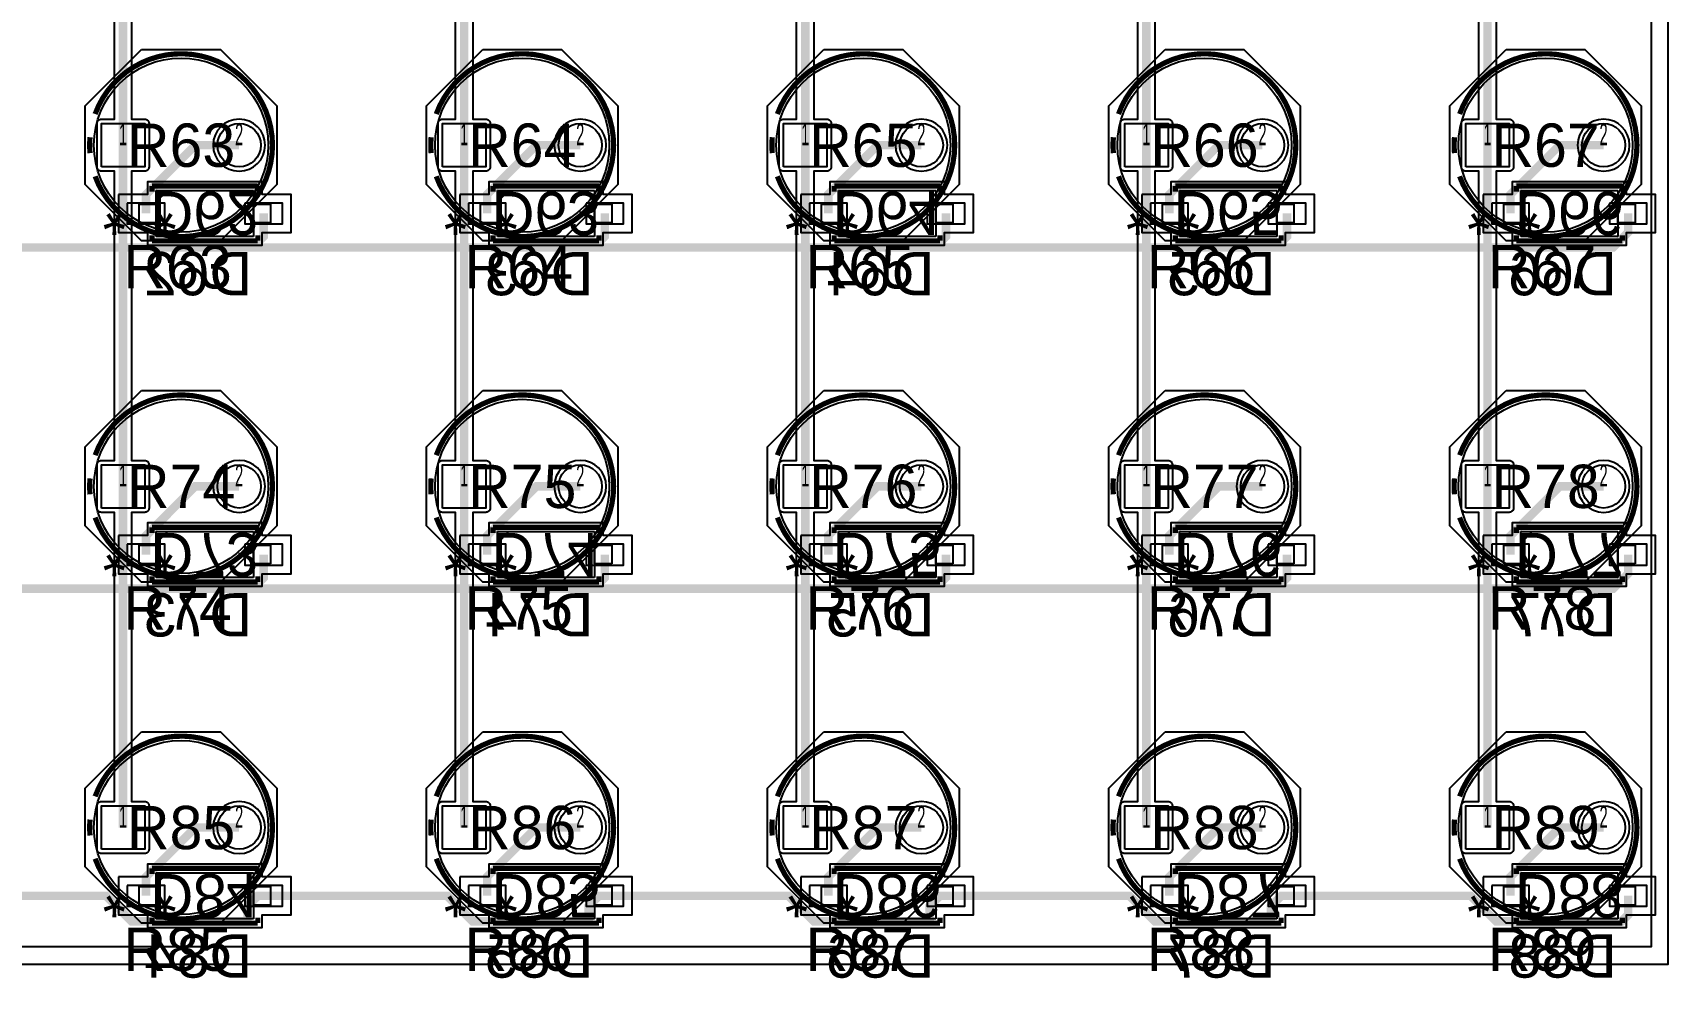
# Model space of a CAD drawing. Extents: x -64 to 44, y -64 to 41.
# Drawn here: x -4.45 to 43.5, y -64.42 to -36.7 of the extents above; entities that cross this region are included whole.
import ezdxf
from ezdxf.enums import TextEntityAlignment as Align

# ---------------------------------------------------------------- set-up
doc = ezdxf.new("R2010")
doc.units = 0
for name, color, linetype in [('ASSEMBLY', 12, 'CONTINUOUS'), ('BOUND', 85, 'CONTINUOUS'), ('COND', 80, 'CONTINUOUS'), ('COND2', 2, 'CONTINUOUS'), ('PACKAGES', 202, 'CONTINUOUS'), ('SILK_SCREEN', 85, 'CONTINUOUS'), ('SOLDER_MASK', 85, 'CONTINUOUS'), ('TEXT', 142, 'CONTINUOUS')]:
    doc.layers.add(name, color=color, linetype=linetype)

msp = doc.modelspace()

# ---------------------------------------------------------------- linework, layer by layer
at = {"layer": 'ASSEMBLY'}
for points in [[(2.4545, -40, -1), (-2.6509, -40, -1), (2.4545, -40)], [(12.4545, -40, -1), (7.3491, -40, -1), (12.4545, -40)], [(22.4545, -40, -1), (17.3491, -40, -1), (22.4545, -40)], [(32.4545, -40, -1), (27.3491, -40, -1), (32.4545, -40)], [(42.4545, -40, -1), (37.3491, -40, -1), (42.4545, -40)], [(2.4545, -50, -1), (-2.6509, -50, -1), (2.4545, -50)], [(12.4545, -50, -1), (7.3491, -50, -1), (12.4545, -50)], [(22.4545, -50, -1), (17.3491, -50, -1), (22.4545, -50)], [(32.4545, -50, -1), (27.3491, -50, -1), (32.4545, -50)], [(42.4545, -50, -1), (37.3491, -50, -1), (42.4545, -50)], [(2.4545, -60, -1), (-2.6509, -60, -1), (2.4545, -60)], [(12.4545, -60, -1), (7.3491, -60, -1), (12.4545, -60)], [(22.4545, -60, -1), (17.3491, -60, -1), (22.4545, -60)], [(32.4545, -60, -1), (27.3491, -60, -1), (32.4545, -60)], [(42.4545, -60, -1), (37.3491, -60, -1), (42.4545, -60)]]:
    msp.add_lwpolyline(points, format="xyb", dxfattribs=at)
for points in [[(-0.825, -41.6625), (-0.4875, -41.325)], [(-0.825, -41.325), (2.025, -41.325)], [(-0.825, -42.675), (-0.825, -41.325)], [(2.025, -41.325), (2.025, -42.675)], [(9.175, -41.6625), (9.5125, -41.325)], [(9.175, -41.325), (12.025, -41.325)], [(9.175, -42.675), (9.175, -41.325)], [(12.025, -41.325), (12.025, -42.675)], [(19.175, -41.6625), (19.5125, -41.325)], [(19.175, -41.325), (22.025, -41.325)], [(19.175, -42.675), (19.175, -41.325)], [(22.025, -41.325), (22.025, -42.675)], [(29.175, -41.6625), (29.5125, -41.325)], [(29.175, -41.325), (32.025, -41.325)], [(29.175, -42.675), (29.175, -41.325)], [(32.025, -41.325), (32.025, -42.675)], [(39.175, -41.6625), (39.5125, -41.325)], [(39.175, -41.325), (42.025, -41.325)], [(39.175, -42.675), (39.175, -41.325)], [(42.025, -41.325), (42.025, -42.675)], [(-1.325, -42.275), (-1.325, -41.725)], [(-1.325, -41.725), (-0.825, -41.725)], [(-0.825, -41.725), (-0.825, -42.275)], [(2.025, -42.275), (2.025, -41.725)], [(2.025, -41.725), (2.525, -41.725)], [(2.525, -41.725), (2.525, -42.275)], [(8.675, -42.275), (8.675, -41.725)], [(8.675, -41.725), (9.175, -41.725)], [(9.175, -41.725), (9.175, -42.275)], [(12.025, -42.275), (12.025, -41.725)], [(12.025, -41.725), (12.525, -41.725)], [(12.525, -41.725), (12.525, -42.275)], [(18.675, -42.275), (18.675, -41.725)], [(18.675, -41.725), (19.175, -41.725)], [(19.175, -41.725), (19.175, -42.275)], [(22.025, -42.275), (22.025, -41.725)], [(22.025, -41.725), (22.525, -41.725)], [(22.525, -41.725), (22.525, -42.275)], [(28.675, -42.275), (28.675, -41.725)], [(28.675, -41.725), (29.175, -41.725)], [(29.175, -41.725), (29.175, -42.275)], [(32.025, -42.275), (32.025, -41.725)], [(32.025, -41.725), (32.525, -41.725)], [(32.525, -41.725), (32.525, -42.275)], [(38.675, -42.275), (38.675, -41.725)], [(38.675, -41.725), (39.175, -41.725)], [(39.175, -41.725), (39.175, -42.275)], [(42.025, -42.275), (42.025, -41.725)], [(42.025, -41.725), (42.525, -41.725)], [(42.525, -41.725), (42.525, -42.275)], [(-0.825, -42.275), (-1.325, -42.275)], [(-0.825, -42.3375), (-0.4875, -42.675)], [(2.525, -42.275), (2.025, -42.275)], [(9.175, -42.275), (8.675, -42.275)], [(9.175, -42.3375), (9.5125, -42.675)], [(12.525, -42.275), (12.025, -42.275)], [(19.175, -42.275), (18.675, -42.275)], [(19.175, -42.3375), (19.5125, -42.675)], [(22.525, -42.275), (22.025, -42.275)], [(29.175, -42.275), (28.675, -42.275)], [(29.175, -42.3375), (29.5125, -42.675)], [(32.525, -42.275), (32.025, -42.275)], [(39.175, -42.275), (38.675, -42.275)], [(39.175, -42.3375), (39.5125, -42.675)], [(42.525, -42.275), (42.025, -42.275)], [(2.025, -42.675), (-0.825, -42.675)], [(12.025, -42.675), (9.175, -42.675)], [(22.025, -42.675), (19.175, -42.675)], [(32.025, -42.675), (29.175, -42.675)], [(42.025, -42.675), (39.175, -42.675)], [(-1.325, -52.275), (-1.325, -51.725)], [(-1.325, -51.725), (-0.825, -51.725)], [(-0.825, -51.6625), (-0.4875, -51.325)], [(-0.825, -51.325), (2.025, -51.325)], [(-0.825, -52.675), (-0.825, -51.325)], [(-0.825, -51.725), (-0.825, -52.275)], [(2.025, -51.325), (2.025, -52.675)], [(2.025, -52.275), (2.025, -51.725)], [(2.025, -51.725), (2.525, -51.725)], [(2.525, -51.725), (2.525, -52.275)], [(8.675, -52.275), (8.675, -51.725)], [(8.675, -51.725), (9.175, -51.725)], [(9.175, -51.6625), (9.5125, -51.325)], [(9.175, -51.325), (12.025, -51.325)], [(9.175, -52.675), (9.175, -51.325)], [(9.175, -51.725), (9.175, -52.275)], [(12.025, -51.325), (12.025, -52.675)], [(12.025, -52.275), (12.025, -51.725)], [(12.025, -51.725), (12.525, -51.725)], [(12.525, -51.725), (12.525, -52.275)], [(18.675, -52.275), (18.675, -51.725)], [(18.675, -51.725), (19.175, -51.725)], [(19.175, -51.6625), (19.5125, -51.325)], [(19.175, -51.325), (22.025, -51.325)], [(19.175, -52.675), (19.175, -51.325)], [(19.175, -51.725), (19.175, -52.275)], [(22.025, -51.325), (22.025, -52.675)], [(22.025, -52.275), (22.025, -51.725)], [(22.025, -51.725), (22.525, -51.725)], [(22.525, -51.725), (22.525, -52.275)], [(28.675, -52.275), (28.675, -51.725)], [(28.675, -51.725), (29.175, -51.725)], [(29.175, -51.6625), (29.5125, -51.325)], [(29.175, -51.325), (32.025, -51.325)], [(29.175, -52.675), (29.175, -51.325)], [(29.175, -51.725), (29.175, -52.275)], [(32.025, -51.325), (32.025, -52.675)], [(32.025, -52.275), (32.025, -51.725)], [(32.025, -51.725), (32.525, -51.725)], [(32.525, -51.725), (32.525, -52.275)], [(38.675, -52.275), (38.675, -51.725)], [(38.675, -51.725), (39.175, -51.725)], [(39.175, -51.6625), (39.5125, -51.325)], [(39.175, -51.325), (42.025, -51.325)], [(39.175, -52.675), (39.175, -51.325)], [(39.175, -51.725), (39.175, -52.275)], [(42.025, -51.325), (42.025, -52.675)], [(42.025, -52.275), (42.025, -51.725)], [(42.025, -51.725), (42.525, -51.725)], [(42.525, -51.725), (42.525, -52.275)], [(-0.825, -52.275), (-1.325, -52.275)], [(-0.825, -52.3375), (-0.4875, -52.675)], [(2.025, -52.675), (-0.825, -52.675)], [(2.525, -52.275), (2.025, -52.275)], [(9.175, -52.275), (8.675, -52.275)], [(9.175, -52.3375), (9.5125, -52.675)], [(12.025, -52.675), (9.175, -52.675)], [(12.525, -52.275), (12.025, -52.275)], [(19.175, -52.275), (18.675, -52.275)], [(19.175, -52.3375), (19.5125, -52.675)], [(22.025, -52.675), (19.175, -52.675)], [(22.525, -52.275), (22.025, -52.275)], [(29.175, -52.275), (28.675, -52.275)], [(29.175, -52.3375), (29.5125, -52.675)], [(32.025, -52.675), (29.175, -52.675)], [(32.525, -52.275), (32.025, -52.275)], [(39.175, -52.275), (38.675, -52.275)], [(39.175, -52.3375), (39.5125, -52.675)], [(42.025, -52.675), (39.175, -52.675)], [(42.525, -52.275), (42.025, -52.275)], [(-0.825, -61.6625), (-0.4875, -61.325)], [(-0.825, -61.325), (2.025, -61.325)], [(-0.825, -62.675), (-0.825, -61.325)], [(2.025, -61.325), (2.025, -62.675)], [(9.175, -61.6625), (9.5125, -61.325)], [(9.175, -61.325), (12.025, -61.325)], [(9.175, -62.675), (9.175, -61.325)], [(12.025, -61.325), (12.025, -62.675)], [(19.175, -61.6625), (19.5125, -61.325)], [(19.175, -61.325), (22.025, -61.325)], [(19.175, -62.675), (19.175, -61.325)], [(22.025, -61.325), (22.025, -62.675)], [(29.175, -61.6625), (29.5125, -61.325)], [(29.175, -61.325), (32.025, -61.325)], [(29.175, -62.675), (29.175, -61.325)], [(32.025, -61.325), (32.025, -62.675)], [(39.175, -61.6625), (39.5125, -61.325)], [(39.175, -61.325), (42.025, -61.325)], [(39.175, -62.675), (39.175, -61.325)], [(42.025, -61.325), (42.025, -62.675)], [(-1.325, -62.275), (-1.325, -61.725)], [(-1.325, -61.725), (-0.825, -61.725)], [(-0.825, -61.725), (-0.825, -62.275)], [(2.025, -62.275), (2.025, -61.725)], [(2.025, -61.725), (2.525, -61.725)], [(2.525, -61.725), (2.525, -62.275)], [(8.675, -62.275), (8.675, -61.725)], [(8.675, -61.725), (9.175, -61.725)], [(9.175, -61.725), (9.175, -62.275)], [(12.025, -62.275), (12.025, -61.725)], [(12.025, -61.725), (12.525, -61.725)], [(12.525, -61.725), (12.525, -62.275)], [(18.675, -62.275), (18.675, -61.725)], [(18.675, -61.725), (19.175, -61.725)], [(19.175, -61.725), (19.175, -62.275)], [(22.025, -62.275), (22.025, -61.725)], [(22.025, -61.725), (22.525, -61.725)], [(22.525, -61.725), (22.525, -62.275)], [(28.675, -62.275), (28.675, -61.725)], [(28.675, -61.725), (29.175, -61.725)], [(29.175, -61.725), (29.175, -62.275)], [(32.025, -62.275), (32.025, -61.725)], [(32.025, -61.725), (32.525, -61.725)], [(32.525, -61.725), (32.525, -62.275)], [(38.675, -62.275), (38.675, -61.725)], [(38.675, -61.725), (39.175, -61.725)], [(39.175, -61.725), (39.175, -62.275)], [(42.025, -62.275), (42.025, -61.725)], [(42.025, -61.725), (42.525, -61.725)], [(42.525, -61.725), (42.525, -62.275)], [(-0.825, -62.275), (-1.325, -62.275)], [(2.525, -62.275), (2.025, -62.275)], [(9.175, -62.275), (8.675, -62.275)], [(12.525, -62.275), (12.025, -62.275)], [(19.175, -62.275), (18.675, -62.275)], [(22.525, -62.275), (22.025, -62.275)], [(29.175, -62.275), (28.675, -62.275)], [(32.525, -62.275), (32.025, -62.275)], [(39.175, -62.275), (38.675, -62.275)], [(42.525, -62.275), (42.025, -62.275)], [(-0.825, -62.3375), (-0.4875, -62.675)], [(2.025, -62.675), (-0.825, -62.675)], [(9.175, -62.3375), (9.5125, -62.675)], [(12.025, -62.675), (9.175, -62.675)], [(19.175, -62.3375), (19.5125, -62.675)], [(22.025, -62.675), (19.175, -62.675)], [(29.175, -62.3375), (29.5125, -62.675)], [(32.025, -62.675), (29.175, -62.675)], [(39.175, -62.3375), (39.5125, -62.675)], [(42.025, -62.675), (39.175, -62.675)]]:
    msp.add_lwpolyline(points, dxfattribs=at)
at = {"layer": 'BOUND'}
for points in [[(-1.2539, -37.1933), (1.0575, -37.1933), (2.7085, -38.8443), (2.7085, -41.1557), (1.0575, -42.8067), (-1.2539, -42.8067), (-2.9049, -41.1557), (-2.9049, -38.8443)], [(8.7461, -37.1933), (11.0575, -37.1933), (12.7085, -38.8443), (12.7085, -41.1557), (11.0575, -42.8067), (8.7461, -42.8067), (7.0951, -41.1557), (7.0951, -38.8443)], [(18.7461, -37.1933), (21.0575, -37.1933), (22.7085, -38.8443), (22.7085, -41.1557), (21.0575, -42.8067), (18.7461, -42.8067), (17.0951, -41.1557), (17.0951, -38.8443)], [(28.7461, -37.1933), (31.0575, -37.1933), (32.7085, -38.8443), (32.7085, -41.1557), (31.0575, -42.8067), (28.7461, -42.8067), (27.0951, -41.1557), (27.0951, -38.8443)], [(38.7461, -37.1933), (41.0575, -37.1933), (42.7085, -38.8443), (42.7085, -41.1557), (41.0575, -42.8067), (38.7461, -42.8067), (37.0951, -41.1557), (37.0951, -38.8443)], [(-1.929, -41.441), (-1.929, -42.559), (-1.079, -42.559), (-1.079, -42.929), (2.279, -42.929), (2.279, -42.559), (3.129, -42.559), (3.129, -41.441), (2.279, -41.441), (2.279, -41.071), (-1.079, -41.071), (-1.079, -41.441)], [(8.071, -41.441), (8.071, -42.559), (8.921, -42.559), (8.921, -42.929), (12.279, -42.929), (12.279, -42.559), (13.129, -42.559), (13.129, -41.441), (12.279, -41.441), (12.279, -41.071), (8.921, -41.071), (8.921, -41.441)], [(18.071, -41.441), (18.071, -42.559), (18.921, -42.559), (18.921, -42.929), (22.279, -42.929), (22.279, -42.559), (23.129, -42.559), (23.129, -41.441), (22.279, -41.441), (22.279, -41.071), (18.921, -41.071), (18.921, -41.441)], [(28.071, -41.441), (28.071, -42.559), (28.921, -42.559), (28.921, -42.929), (32.279, -42.929), (32.279, -42.559), (33.129, -42.559), (33.129, -41.441), (32.279, -41.441), (32.279, -41.071), (28.921, -41.071), (28.921, -41.441)], [(38.071, -41.441), (38.071, -42.559), (38.921, -42.559), (38.921, -42.929), (42.279, -42.929), (42.279, -42.559), (43.129, -42.559), (43.129, -41.441), (42.279, -41.441), (42.279, -41.071), (38.921, -41.071), (38.921, -41.441)], [(-1.2539, -47.1933), (1.0575, -47.1933), (2.7085, -48.8443), (2.7085, -51.1557), (1.0575, -52.8067), (-1.2539, -52.8067), (-2.9049, -51.1557), (-2.9049, -48.8443)], [(8.7461, -47.1933), (11.0575, -47.1933), (12.7085, -48.8443), (12.7085, -51.1557), (11.0575, -52.8067), (8.7461, -52.8067), (7.0951, -51.1557), (7.0951, -48.8443)], [(18.7461, -47.1933), (21.0575, -47.1933), (22.7085, -48.8443), (22.7085, -51.1557), (21.0575, -52.8067), (18.7461, -52.8067), (17.0951, -51.1557), (17.0951, -48.8443)], [(28.7461, -47.1933), (31.0575, -47.1933), (32.7085, -48.8443), (32.7085, -51.1557), (31.0575, -52.8067), (28.7461, -52.8067), (27.0951, -51.1557), (27.0951, -48.8443)], [(38.7461, -47.1933), (41.0575, -47.1933), (42.7085, -48.8443), (42.7085, -51.1557), (41.0575, -52.8067), (38.7461, -52.8067), (37.0951, -51.1557), (37.0951, -48.8443)], [(-1.929, -51.441), (-1.929, -52.559), (-1.079, -52.559), (-1.079, -52.929), (2.279, -52.929), (2.279, -52.559), (3.129, -52.559), (3.129, -51.441), (2.279, -51.441), (2.279, -51.071), (-1.079, -51.071), (-1.079, -51.441)], [(8.071, -51.441), (8.071, -52.559), (8.921, -52.559), (8.921, -52.929), (12.279, -52.929), (12.279, -52.559), (13.129, -52.559), (13.129, -51.441), (12.279, -51.441), (12.279, -51.071), (8.921, -51.071), (8.921, -51.441)], [(18.071, -51.441), (18.071, -52.559), (18.921, -52.559), (18.921, -52.929), (22.279, -52.929), (22.279, -52.559), (23.129, -52.559), (23.129, -51.441), (22.279, -51.441), (22.279, -51.071), (18.921, -51.071), (18.921, -51.441)], [(28.071, -51.441), (28.071, -52.559), (28.921, -52.559), (28.921, -52.929), (32.279, -52.929), (32.279, -52.559), (33.129, -52.559), (33.129, -51.441), (32.279, -51.441), (32.279, -51.071), (28.921, -51.071), (28.921, -51.441)], [(38.071, -51.441), (38.071, -52.559), (38.921, -52.559), (38.921, -52.929), (42.279, -52.929), (42.279, -52.559), (43.129, -52.559), (43.129, -51.441), (42.279, -51.441), (42.279, -51.071), (38.921, -51.071), (38.921, -51.441)], [(-1.2539, -57.1933), (1.0575, -57.1933), (2.7085, -58.8443), (2.7085, -61.1557), (1.0575, -62.8067), (-1.2539, -62.8067), (-2.9049, -61.1557), (-2.9049, -58.8443)], [(8.7461, -57.1933), (11.0575, -57.1933), (12.7085, -58.8443), (12.7085, -61.1557), (11.0575, -62.8067), (8.7461, -62.8067), (7.0951, -61.1557), (7.0951, -58.8443)], [(18.7461, -57.1933), (21.0575, -57.1933), (22.7085, -58.8443), (22.7085, -61.1557), (21.0575, -62.8067), (18.7461, -62.8067), (17.0951, -61.1557), (17.0951, -58.8443)], [(28.7461, -57.1933), (31.0575, -57.1933), (32.7085, -58.8443), (32.7085, -61.1557), (31.0575, -62.8067), (28.7461, -62.8067), (27.0951, -61.1557), (27.0951, -58.8443)], [(38.7461, -57.1933), (41.0575, -57.1933), (42.7085, -58.8443), (42.7085, -61.1557), (41.0575, -62.8067), (38.7461, -62.8067), (37.0951, -61.1557), (37.0951, -58.8443)], [(-1.929, -61.441), (-1.929, -62.559), (-1.079, -62.559), (-1.079, -62.929), (2.279, -62.929), (2.279, -62.559), (3.129, -62.559), (3.129, -61.441), (2.279, -61.441), (2.279, -61.071), (-1.079, -61.071), (-1.079, -61.441)], [(8.071, -61.441), (8.071, -62.559), (8.921, -62.559), (8.921, -62.929), (12.279, -62.929), (12.279, -62.559), (13.129, -62.559), (13.129, -61.441), (12.279, -61.441), (12.279, -61.071), (8.921, -61.071), (8.921, -61.441)], [(18.071, -61.441), (18.071, -62.559), (18.921, -62.559), (18.921, -62.929), (22.279, -62.929), (22.279, -62.559), (23.129, -62.559), (23.129, -61.441), (22.279, -61.441), (22.279, -61.071), (18.921, -61.071), (18.921, -61.441)], [(28.071, -61.441), (28.071, -62.559), (28.921, -62.559), (28.921, -62.929), (32.279, -62.929), (32.279, -62.559), (33.129, -62.559), (33.129, -61.441), (32.279, -61.441), (32.279, -61.071), (28.921, -61.071), (28.921, -61.441)], [(38.071, -61.441), (38.071, -62.559), (38.921, -62.559), (38.921, -62.929), (42.279, -62.929), (42.279, -62.559), (43.129, -62.559), (43.129, -61.441), (42.279, -61.441), (42.279, -61.071), (38.921, -61.071), (38.921, -61.441)]]:
    msp.add_lwpolyline(points, close=True, dxfattribs=at)
at = {"layer": 'COND'}
msp.add_lwpolyline([(-62.9999, 39), (42.9999, 39), (42.9999, -63.4999), (-62.9999, -63.4999)], dxfattribs=at)
at = {"layer": 'COND', "const_width": 0.25}
for points in [[(-1.8, -40), (-1.8, -30)], [(8.2, -40), (8.2, -30)], [(18.2, -40), (18.2, -30)], [(28.2, -40), (28.2, -30)], [(38.2, -40), (38.2, -30)], [(-1.8, -50), (-1.8, -40)], [(8.2, -50), (8.2, -40)], [(18.2, -50), (18.2, -40)], [(28.2, -50), (28.2, -40)], [(38.2, -50), (38.2, -40)], [(-1.8, -60), (-1.8, -50)], [(8.2, -60), (8.2, -50)], [(18.2, -60), (18.2, -50)], [(28.2, -60), (28.2, -50)], [(38.2, -60), (38.2, -50)]]:
    msp.add_lwpolyline(points, dxfattribs=at)
at = {"layer": 'COND'}
for points in [[(-1.5478, -30.7622), (-1.5478, -39.2378), (-1.165, -39.2378, -0.414214), (-1.0378, -39.365), (-1.0378, -40.635, -0.414214), (-1.165, -40.7622), (-1.5478, -40.7622), (-1.5478, -49.2378), (-1.165, -49.2378, -0.414214), (-1.0378, -49.365), (-1.0378, -50.635, -0.414214), (-1.165, -50.7622), (-1.5478, -50.7622), (-1.5478, -59.2378), (-1.165, -59.2378, -0.414214), (-1.0378, -59.365), (-1.0378, -60.635, -0.414214), (-1.165, -60.7622), (-2.435, -60.7622, -0.414214), (-2.5622, -60.635), (-2.5622, -59.365, -0.414214), (-2.435, -59.2378), (-2.0522, -59.2378), (-2.0522, -50.7622), (-2.435, -50.7622, -0.414214), (-2.5622, -50.635), (-2.5622, -49.365, -0.414214), (-2.435, -49.2378), (-2.0522, -49.2378), (-2.0522, -40.7622), (-2.435, -40.7622, -0.414214), (-2.5622, -40.635), (-2.5622, -39.365, -0.414214), (-2.435, -39.2378), (-2.0522, -39.2378), (-2.0522, -30.7622)], [(8.4522, -30.7622), (8.4522, -39.2378), (8.835, -39.2378, -0.414214), (8.9622, -39.365), (8.9622, -40.635, -0.414214), (8.835, -40.7622), (8.4522, -40.7622), (8.4522, -49.2378), (8.835, -49.2378, -0.414214), (8.9622, -49.365), (8.9622, -50.635, -0.414214), (8.835, -50.7622), (8.4522, -50.7622), (8.4522, -59.2378), (8.835, -59.2378, -0.414214), (8.9622, -59.365), (8.9622, -60.635, -0.414214), (8.835, -60.7622), (7.565, -60.7622, -0.414214), (7.4378, -60.635), (7.4378, -59.365, -0.414214), (7.565, -59.2378), (7.9478, -59.2378), (7.9478, -50.7622), (7.565, -50.7622, -0.414214), (7.4378, -50.635), (7.4378, -49.365, -0.414214), (7.565, -49.2378), (7.9478, -49.2378), (7.9478, -40.7622), (7.565, -40.7622, -0.414214), (7.4378, -40.635), (7.4378, -39.365, -0.414214), (7.565, -39.2378), (7.9478, -39.2378), (7.9478, -30.7622)], [(18.4522, -30.7622), (18.4522, -39.2378), (18.835, -39.2378, -0.414214), (18.9622, -39.365), (18.9622, -40.635, -0.414214), (18.835, -40.7622), (18.4522, -40.7622), (18.4522, -49.2378), (18.835, -49.2378, -0.414214), (18.9622, -49.365), (18.9622, -50.635, -0.414214), (18.835, -50.7622), (18.4522, -50.7622), (18.4522, -59.2378), (18.835, -59.2378, -0.414214), (18.9622, -59.365), (18.9622, -60.635, -0.414214), (18.835, -60.7622), (17.565, -60.7622, -0.414214), (17.4378, -60.635), (17.4378, -59.365, -0.414214), (17.565, -59.2378), (17.9478, -59.2378), (17.9478, -50.7622), (17.565, -50.7622, -0.414214), (17.4378, -50.635), (17.4378, -49.365, -0.414214), (17.565, -49.2378), (17.9478, -49.2378), (17.9478, -40.7622), (17.565, -40.7622, -0.414214), (17.4378, -40.635), (17.4378, -39.365, -0.414214), (17.565, -39.2378), (17.9478, -39.2378), (17.9478, -30.7622)], [(28.4522, -30.7622), (28.4522, -39.2378), (28.835, -39.2378, -0.414214), (28.9622, -39.365), (28.9622, -40.635, -0.414214), (28.835, -40.7622), (28.4522, -40.7622), (28.4522, -49.2378), (28.835, -49.2378, -0.414214), (28.9622, -49.365), (28.9622, -50.635, -0.414214), (28.835, -50.7622), (28.4522, -50.7622), (28.4522, -59.2378), (28.835, -59.2378, -0.414214), (28.9622, -59.365), (28.9622, -60.635, -0.414214), (28.835, -60.7622), (27.565, -60.7622, -0.414214), (27.4378, -60.635), (27.4378, -59.365, -0.414214), (27.565, -59.2378), (27.9478, -59.2378), (27.9478, -50.7622), (27.565, -50.7622, -0.414214), (27.4378, -50.635), (27.4378, -49.365, -0.414214), (27.565, -49.2378), (27.9478, -49.2378), (27.9478, -40.7622), (27.565, -40.7622, -0.414214), (27.4378, -40.635), (27.4378, -39.365, -0.414214), (27.565, -39.2378), (27.9478, -39.2378), (27.9478, -30.7622)], [(38.4522, -30.7622), (38.4522, -39.2378), (38.835, -39.2378, -0.414214), (38.9622, -39.365), (38.9622, -40.635, -0.414214), (38.835, -40.7622), (38.4522, -40.7622), (38.4522, -49.2378), (38.835, -49.2378, -0.414214), (38.9622, -49.365), (38.9622, -50.635, -0.414214), (38.835, -50.7622), (38.4522, -50.7622), (38.4522, -59.2378), (38.835, -59.2378, -0.414214), (38.9622, -59.365), (38.9622, -60.635, -0.414214), (38.835, -60.7622), (37.565, -60.7622, -0.414214), (37.4378, -60.635), (37.4378, -59.365, -0.414214), (37.565, -59.2378), (37.9478, -59.2378), (37.9478, -50.7622), (37.565, -50.7622, -0.414214), (37.4378, -50.635), (37.4378, -49.365, -0.414214), (37.565, -49.2378), (37.9478, -49.2378), (37.9478, -40.7622), (37.565, -40.7622, -0.414214), (37.4378, -40.635), (37.4378, -39.365, -0.414214), (37.565, -39.2378), (37.9478, -39.2378), (37.9478, -30.7622)]]:
    msp.add_lwpolyline(points, format="xyb", dxfattribs=at)
for points in [[(2.3658, -40, 1), (0.8414, -40, 1)], [(12.3658, -40, 1), (10.8414, -40, 1)], [(22.3658, -40, 1), (20.8414, -40, 1)], [(32.3658, -40, 1), (30.8414, -40, 1)], [(42.3658, -40, 1), (40.8414, -40, 1)], [(2.3658, -50, 1), (0.8414, -50, 1)], [(12.3658, -50, 1), (10.8414, -50, 1)], [(22.3658, -50, 1), (20.8414, -50, 1)], [(32.3658, -50, 1), (30.8414, -50, 1)], [(42.3658, -50, 1), (40.8414, -50, 1)], [(2.3658, -60, 1), (0.8414, -60, 1)], [(12.3658, -60, 1), (10.8414, -60, 1)], [(22.3658, -60, 1), (20.8414, -60, 1)], [(32.3658, -60, 1), (30.8414, -60, 1)], [(42.3658, -60, 1), (40.8414, -60, 1)]]:
    msp.add_lwpolyline(points, format="xyb", close=True, dxfattribs=at)
for points in [[(-2.435, -40.635), (-2.435, -39.365), (-1.165, -39.365), (-1.165, -40.635)], [(7.565, -40.635), (7.565, -39.365), (8.835, -39.365), (8.835, -40.635)], [(17.565, -40.635), (17.565, -39.365), (18.835, -39.365), (18.835, -40.635)], [(27.565, -40.635), (27.565, -39.365), (28.835, -39.365), (28.835, -40.635)], [(37.565, -40.635), (37.565, -39.365), (38.835, -39.365), (38.835, -40.635)], [(-2.435, -50.635), (-2.435, -49.365), (-1.165, -49.365), (-1.165, -50.635)], [(7.565, -50.635), (7.565, -49.365), (8.835, -49.365), (8.835, -50.635)], [(17.565, -50.635), (17.565, -49.365), (18.835, -49.365), (18.835, -50.635)], [(27.565, -50.635), (27.565, -49.365), (28.835, -49.365), (28.835, -50.635)], [(37.565, -50.635), (37.565, -49.365), (38.835, -49.365), (38.835, -50.635)], [(-2.435, -60.635), (-2.435, -59.365), (-1.165, -59.365), (-1.165, -60.635)], [(7.565, -60.635), (7.565, -59.365), (8.835, -59.365), (8.835, -60.635)], [(17.565, -60.635), (17.565, -59.365), (18.835, -59.365), (18.835, -60.635)], [(27.565, -60.635), (27.565, -59.365), (28.835, -59.365), (28.835, -60.635)], [(37.565, -60.635), (37.565, -59.365), (38.835, -59.365), (38.835, -60.635)]]:
    msp.add_lwpolyline(points, close=True, dxfattribs=at)
for centre in [(1.6036, -40), (11.6036, -40), (21.6036, -40), (31.6036, -40), (41.6036, -40), (1.6036, -50), (11.6036, -50), (21.6036, -50), (31.6036, -50), (41.6036, -50), (1.6036, -60), (11.6036, -60), (21.6036, -60), (31.6036, -60), (41.6036, -60)]:
    msp.add_circle(centre, 0.635, dxfattribs=at)
at = {"layer": 'COND2'}
for points in [[(-2.435, -40.635), (-2.435, -39.365), (-1.165, -39.365), (-1.165, -40.635)], [(7.565, -40.635), (7.565, -39.365), (8.835, -39.365), (8.835, -40.635)], [(17.565, -40.635), (17.565, -39.365), (18.835, -39.365), (18.835, -40.635)], [(27.565, -40.635), (27.565, -39.365), (28.835, -39.365), (28.835, -40.635)], [(37.565, -40.635), (37.565, -39.365), (38.835, -39.365), (38.835, -40.635)], [(-1.675, -41.695), (-1.675, -42.305), (-0.575, -42.305), (-0.575, -41.695)], [(1.775, -41.695), (1.775, -42.305), (2.875, -42.305), (2.875, -41.695)], [(8.325, -41.695), (8.325, -42.305), (9.425, -42.305), (9.425, -41.695)], [(11.775, -41.695), (11.775, -42.305), (12.875, -42.305), (12.875, -41.695)], [(18.325, -41.695), (18.325, -42.305), (19.425, -42.305), (19.425, -41.695)], [(21.775, -41.695), (21.775, -42.305), (22.875, -42.305), (22.875, -41.695)], [(28.325, -41.695), (28.325, -42.305), (29.425, -42.305), (29.425, -41.695)], [(31.775, -41.695), (31.775, -42.305), (32.875, -42.305), (32.875, -41.695)], [(38.325, -41.695), (38.325, -42.305), (39.425, -42.305), (39.425, -41.695)], [(41.775, -41.695), (41.775, -42.305), (42.875, -42.305), (42.875, -41.695)], [(-2.435, -50.635), (-2.435, -49.365), (-1.165, -49.365), (-1.165, -50.635)], [(7.565, -50.635), (7.565, -49.365), (8.835, -49.365), (8.835, -50.635)], [(17.565, -50.635), (17.565, -49.365), (18.835, -49.365), (18.835, -50.635)], [(27.565, -50.635), (27.565, -49.365), (28.835, -49.365), (28.835, -50.635)], [(37.565, -50.635), (37.565, -49.365), (38.835, -49.365), (38.835, -50.635)], [(-1.675, -51.695), (-1.675, -52.305), (-0.575, -52.305), (-0.575, -51.695)], [(1.775, -51.695), (1.775, -52.305), (2.875, -52.305), (2.875, -51.695)], [(8.325, -51.695), (8.325, -52.305), (9.425, -52.305), (9.425, -51.695)], [(11.775, -51.695), (11.775, -52.305), (12.875, -52.305), (12.875, -51.695)], [(18.325, -51.695), (18.325, -52.305), (19.425, -52.305), (19.425, -51.695)], [(21.775, -51.695), (21.775, -52.305), (22.875, -52.305), (22.875, -51.695)], [(28.325, -51.695), (28.325, -52.305), (29.425, -52.305), (29.425, -51.695)], [(31.775, -51.695), (31.775, -52.305), (32.875, -52.305), (32.875, -51.695)], [(38.325, -51.695), (38.325, -52.305), (39.425, -52.305), (39.425, -51.695)], [(41.775, -51.695), (41.775, -52.305), (42.875, -52.305), (42.875, -51.695)], [(-2.435, -60.635), (-2.435, -59.365), (-1.165, -59.365), (-1.165, -60.635)], [(7.565, -60.635), (7.565, -59.365), (8.835, -59.365), (8.835, -60.635)], [(17.565, -60.635), (17.565, -59.365), (18.835, -59.365), (18.835, -60.635)], [(27.565, -60.635), (27.565, -59.365), (28.835, -59.365), (28.835, -60.635)], [(37.565, -60.635), (37.565, -59.365), (38.835, -59.365), (38.835, -60.635)], [(-1.675, -61.695), (-1.675, -62.305), (-0.575, -62.305), (-0.575, -61.695)], [(1.775, -61.695), (1.775, -62.305), (2.875, -62.305), (2.875, -61.695)], [(8.325, -61.695), (8.325, -62.305), (9.425, -62.305), (9.425, -61.695)], [(11.775, -61.695), (11.775, -62.305), (12.875, -62.305), (12.875, -61.695)], [(18.325, -61.695), (18.325, -62.305), (19.425, -62.305), (19.425, -61.695)], [(21.775, -61.695), (21.775, -62.305), (22.875, -62.305), (22.875, -61.695)], [(28.325, -61.695), (28.325, -62.305), (29.425, -62.305), (29.425, -61.695)], [(31.775, -61.695), (31.775, -62.305), (32.875, -62.305), (32.875, -61.695)], [(38.325, -61.695), (38.325, -62.305), (39.425, -62.305), (39.425, -61.695)], [(41.775, -61.695), (41.775, -62.305), (42.875, -62.305), (42.875, -61.695)]]:
    msp.add_lwpolyline(points, close=True, dxfattribs=at)
at = {"layer": 'COND2', "const_width": 0.25}
for points in [[(1.6036, -40), (0.318, -40), (-1.125, -41.443), (-1.125, -42)], [(11.6036, -40), (10.318, -40), (8.875, -41.443), (8.875, -42)], [(21.6036, -40), (20.318, -40), (18.875, -41.443), (18.875, -42)], [(31.6036, -40), (30.318, -40), (28.875, -41.443), (28.875, -42)], [(41.6036, -40), (40.318, -40), (38.875, -41.443), (38.875, -42)], [(2.325, -42), (2.325, -42.675), (2, -43)], [(12.325, -42), (12.325, -42.675), (12, -43)], [(22.325, -42), (22.325, -42.675), (22, -43)], [(32.325, -42), (32.325, -42.675), (32, -43)], [(42.325, -42), (42.325, -42.557), (41.882, -43), (32, -43)], [(2, -43), (-8, -43)], [(12, -43), (2, -43)], [(22, -43), (12, -43)], [(32, -43), (22, -43)], [(1.6036, -50), (0.318, -50), (-1.125, -51.443), (-1.125, -52)], [(11.6036, -50), (10.318, -50), (8.875, -51.443), (8.875, -52)], [(21.6036, -50), (20.318, -50), (18.875, -51.443), (18.875, -52)], [(31.6036, -50), (30.318, -50), (28.875, -51.443), (28.875, -52)], [(41.6036, -50), (40.318, -50), (38.875, -51.443), (38.875, -52)], [(2.325, -52), (2.325, -52.675), (2, -53)], [(12.325, -52), (12.325, -52.675), (12, -53)], [(22.325, -52), (22.325, -52.675), (22, -53)], [(32.325, -52), (32.325, -52.675), (32, -53)], [(42.325, -52), (42.325, -52.557), (41.882, -53), (32, -53)], [(2, -53), (-8.118, -53)], [(12, -53), (2, -53)], [(22, -53), (12, -53)], [(32, -53), (22, -53)], [(1.6036, -60), (0.318, -60), (-1.125, -61.443), (-1.125, -62)], [(11.6036, -60), (10.318, -60), (8.875, -61.443), (8.875, -62)], [(21.6036, -60), (20.318, -60), (18.875, -61.443), (18.875, -62)], [(31.6036, -60), (30.318, -60), (28.875, -61.443), (28.875, -62)], [(41.6036, -60), (40.318, -60), (38.875, -61.443), (38.875, -62)], [(-7.675, -62), (-2.2982, -62), (-1.549, -62.7492), (1.776, -62.7492), (1.8492, -62.676), (1.8492, -62.305), (2.1542, -62), (2.325, -62)], [(2.325, -62), (7.7018, -62), (8.451, -62.7492), (11.776, -62.7492), (11.8492, -62.676), (11.8492, -62.305), (12.1542, -62), (12.325, -62)], [(12.325, -62), (17.7018, -62), (18.451, -62.7492), (21.776, -62.7492), (21.8492, -62.676), (21.8492, -62.305), (22.1542, -62), (22.325, -62)], [(22.325, -62), (27.7018, -62), (28.451, -62.7492), (31.776, -62.7492), (31.8492, -62.676), (31.8492, -62.305), (32.1542, -62), (32.325, -62)], [(32.325, -62), (37.7018, -62), (38.451, -62.7492), (42.1328, -62.7492), (42.325, -62.557), (42.325, -62)]]:
    msp.add_lwpolyline(points, dxfattribs=at)
at = {"layer": 'COND2'}
for centre in [(1.6036, -40), (11.6036, -40), (21.6036, -40), (31.6036, -40), (41.6036, -40), (1.6036, -50), (11.6036, -50), (21.6036, -50), (31.6036, -50), (41.6036, -50), (1.6036, -60), (11.6036, -60), (21.6036, -60), (31.6036, -60), (41.6036, -60)]:
    msp.add_circle(centre, 0.635, dxfattribs=at)
at = {"layer": 'PACKAGES'}
msp.add_lwpolyline([(-63.5, 40), (-63.5, -64), (43.5, -64), (43.5, 40)], close=True, dxfattribs=at)
at = {"layer": 'SILK_SCREEN', "const_width": 0.1524}
for points in [[(2.5815, -40, 0.83966), (-2.6175, -39.0868)], [(12.5815, -40, 0.83966), (7.3825, -39.0868)], [(22.5815, -40, 0.83966), (17.3825, -39.0868)], [(32.5815, -40, 0.83966), (27.3825, -39.0868)], [(42.5815, -40, 0.83966), (37.3825, -39.0868)], [(-2.7677, -39.7669, 0.043577), (-2.7677, -40.2331)], [(7.2323, -39.7669, 0.043577), (7.2323, -40.2331)], [(17.2323, -39.7669, 0.043577), (17.2323, -40.2331)], [(27.2323, -39.7669, 0.043577), (27.2323, -40.2331)], [(37.2323, -39.7669, 0.043577), (37.2323, -40.2331)], [(-2.6175, -40.9132, 0.83966), (2.5815, -40)], [(7.3825, -40.9132, 0.83966), (12.5815, -40)], [(17.3825, -40.9132, 0.83966), (22.5815, -40)], [(27.3825, -40.9132, 0.83966), (32.5815, -40)], [(37.3825, -40.9132, 0.83966), (42.5815, -40)], [(2.5815, -50, 0.83966), (-2.6175, -49.0868)], [(12.5815, -50, 0.83966), (7.3825, -49.0868)], [(22.5815, -50, 0.83966), (17.3825, -49.0868)], [(32.5815, -50, 0.83966), (27.3825, -49.0868)], [(42.5815, -50, 0.83966), (37.3825, -49.0868)], [(-2.7677, -49.7669, 0.043577), (-2.7677, -50.2331)], [(7.2323, -49.7669, 0.043577), (7.2323, -50.2331)], [(17.2323, -49.7669, 0.043577), (17.2323, -50.2331)], [(27.2323, -49.7669, 0.043577), (27.2323, -50.2331)], [(37.2323, -49.7669, 0.043577), (37.2323, -50.2331)], [(-2.6175, -50.9132, 0.83966), (2.5815, -50)], [(7.3825, -50.9132, 0.83966), (12.5815, -50)], [(17.3825, -50.9132, 0.83966), (22.5815, -50)], [(27.3825, -50.9132, 0.83966), (32.5815, -50)], [(37.3825, -50.9132, 0.83966), (42.5815, -50)], [(2.5815, -60, 0.83966), (-2.6175, -59.0868)], [(12.5815, -60, 0.83966), (7.3825, -59.0868)], [(22.5815, -60, 0.83966), (17.3825, -59.0868)], [(32.5815, -60, 0.83966), (27.3825, -59.0868)], [(42.5815, -60, 0.83966), (37.3825, -59.0868)], [(-2.7677, -59.7669, 0.043577), (-2.7677, -60.2331)], [(-2.6175, -60.9132, 0.83966), (2.5815, -60)], [(7.2323, -59.7669, 0.043577), (7.2323, -60.2331)], [(7.3825, -60.9132, 0.83966), (12.5815, -60)], [(17.2323, -59.7669, 0.043577), (17.2323, -60.2331)], [(17.3825, -60.9132, 0.83966), (22.5815, -60)], [(27.2323, -59.7669, 0.043577), (27.2323, -60.2331)], [(27.3825, -60.9132, 0.83966), (32.5815, -60)], [(37.2323, -59.7669, 0.043577), (37.2323, -60.2331)], [(37.3825, -60.9132, 0.83966), (42.5815, -60)]]:
    msp.add_lwpolyline(points, format="xyb", dxfattribs=at)
for points in [[(-0.952, -41.198), (2.152, -41.198)], [(-0.952, -41.3623), (-0.952, -41.198)], [(2.152, -41.198), (2.152, -41.3623)], [(9.048, -41.198), (12.152, -41.198)], [(9.048, -41.3623), (9.048, -41.198)], [(12.152, -41.198), (12.152, -41.3623)], [(19.048, -41.198), (22.152, -41.198)], [(19.048, -41.3623), (19.048, -41.198)], [(22.152, -41.198), (22.152, -41.3623)], [(29.048, -41.198), (32.152, -41.198)], [(29.048, -41.3623), (29.048, -41.198)], [(32.152, -41.198), (32.152, -41.3623)], [(39.048, -41.198), (42.152, -41.198)], [(39.048, -41.3623), (39.048, -41.198)], [(42.152, -41.198), (42.152, -41.3623)], [(-0.952, -42.802), (-0.952, -42.6377)], [(2.152, -42.6377), (2.152, -42.802)], [(9.048, -42.802), (9.048, -42.6377)], [(12.152, -42.6377), (12.152, -42.802)], [(19.048, -42.802), (19.048, -42.6377)], [(22.152, -42.6377), (22.152, -42.802)], [(29.048, -42.802), (29.048, -42.6377)], [(32.152, -42.6377), (32.152, -42.802)], [(39.048, -42.802), (39.048, -42.6377)], [(42.152, -42.6377), (42.152, -42.802)], [(2.152, -42.802), (-0.952, -42.802)], [(12.152, -42.802), (9.048, -42.802)], [(22.152, -42.802), (19.048, -42.802)], [(32.152, -42.802), (29.048, -42.802)], [(42.152, -42.802), (39.048, -42.802)], [(-0.952, -51.198), (2.152, -51.198)], [(-0.952, -51.3623), (-0.952, -51.198)], [(2.152, -51.198), (2.152, -51.3623)], [(9.048, -51.198), (12.152, -51.198)], [(9.048, -51.3623), (9.048, -51.198)], [(12.152, -51.198), (12.152, -51.3623)], [(19.048, -51.198), (22.152, -51.198)], [(19.048, -51.3623), (19.048, -51.198)], [(22.152, -51.198), (22.152, -51.3623)], [(29.048, -51.198), (32.152, -51.198)], [(29.048, -51.3623), (29.048, -51.198)], [(32.152, -51.198), (32.152, -51.3623)], [(39.048, -51.198), (42.152, -51.198)], [(39.048, -51.3623), (39.048, -51.198)], [(42.152, -51.198), (42.152, -51.3623)], [(-0.952, -52.802), (-0.952, -52.6377)], [(2.152, -52.802), (-0.952, -52.802)], [(2.152, -52.6377), (2.152, -52.802)], [(9.048, -52.802), (9.048, -52.6377)], [(12.152, -52.802), (9.048, -52.802)], [(12.152, -52.6377), (12.152, -52.802)], [(19.048, -52.802), (19.048, -52.6377)], [(22.152, -52.802), (19.048, -52.802)], [(22.152, -52.6377), (22.152, -52.802)], [(29.048, -52.802), (29.048, -52.6377)], [(32.152, -52.802), (29.048, -52.802)], [(32.152, -52.6377), (32.152, -52.802)], [(39.048, -52.802), (39.048, -52.6377)], [(42.152, -52.802), (39.048, -52.802)], [(42.152, -52.6377), (42.152, -52.802)], [(-0.952, -61.198), (2.152, -61.198)], [(-0.952, -61.3623), (-0.952, -61.198)], [(2.152, -61.198), (2.152, -61.3623)], [(9.048, -61.198), (12.152, -61.198)], [(9.048, -61.3623), (9.048, -61.198)], [(12.152, -61.198), (12.152, -61.3623)], [(19.048, -61.198), (22.152, -61.198)], [(19.048, -61.3623), (19.048, -61.198)], [(22.152, -61.198), (22.152, -61.3623)], [(29.048, -61.198), (32.152, -61.198)], [(29.048, -61.3623), (29.048, -61.198)], [(32.152, -61.198), (32.152, -61.3623)], [(39.048, -61.198), (42.152, -61.198)], [(39.048, -61.3623), (39.048, -61.198)], [(42.152, -61.198), (42.152, -61.3623)], [(-0.952, -62.802), (-0.952, -62.6377)], [(2.152, -62.802), (-0.952, -62.802)], [(2.152, -62.6377), (2.152, -62.802)], [(9.048, -62.802), (9.048, -62.6377)], [(12.152, -62.802), (9.048, -62.802)], [(12.152, -62.6377), (12.152, -62.802)], [(19.048, -62.802), (19.048, -62.6377)], [(22.152, -62.802), (19.048, -62.802)], [(22.152, -62.6377), (22.152, -62.802)], [(29.048, -62.802), (29.048, -62.6377)], [(32.152, -62.802), (29.048, -62.802)], [(32.152, -62.6377), (32.152, -62.802)], [(39.048, -62.802), (39.048, -62.6377)], [(42.152, -62.802), (39.048, -62.802)], [(42.152, -62.6377), (42.152, -62.802)]]:
    msp.add_lwpolyline(points, dxfattribs=at)
at = {"layer": 'SOLDER_MASK'}
for points in [[(-2.435, -40.635), (-2.435, -39.365), (-1.165, -39.365), (-1.165, -40.635)], [(7.565, -40.635), (7.565, -39.365), (8.835, -39.365), (8.835, -40.635)], [(17.565, -40.635), (17.565, -39.365), (18.835, -39.365), (18.835, -40.635)], [(27.565, -40.635), (27.565, -39.365), (28.835, -39.365), (28.835, -40.635)], [(37.565, -40.635), (37.565, -39.365), (38.835, -39.365), (38.835, -40.635)], [(-2.435, -50.635), (-2.435, -49.365), (-1.165, -49.365), (-1.165, -50.635)], [(7.565, -50.635), (7.565, -49.365), (8.835, -49.365), (8.835, -50.635)], [(17.565, -50.635), (17.565, -49.365), (18.835, -49.365), (18.835, -50.635)], [(27.565, -50.635), (27.565, -49.365), (28.835, -49.365), (28.835, -50.635)], [(37.565, -50.635), (37.565, -49.365), (38.835, -49.365), (38.835, -50.635)], [(-2.435, -60.635), (-2.435, -59.365), (-1.165, -59.365), (-1.165, -60.635)], [(7.565, -60.635), (7.565, -59.365), (8.835, -59.365), (8.835, -60.635)], [(17.565, -60.635), (17.565, -59.365), (18.835, -59.365), (18.835, -60.635)], [(27.565, -60.635), (27.565, -59.365), (28.835, -59.365), (28.835, -60.635)], [(37.565, -60.635), (37.565, -59.365), (38.835, -59.365), (38.835, -60.635)]]:
    msp.add_lwpolyline(points, close=True, dxfattribs=at)
for centre in [(1.6036, -40), (11.6036, -40), (21.6036, -40), (31.6036, -40), (41.6036, -40), (1.6036, -50), (11.6036, -50), (21.6036, -50), (31.6036, -50), (41.6036, -50), (1.6036, -60), (11.6036, -60), (21.6036, -60), (31.6036, -60), (41.6036, -60)]:
    msp.add_circle(centre, 0.635, dxfattribs=at)

# ---------------------------------------------------------------- texts
at = {"layer": 'ASSEMBLY', "text_generation_flag": 2, "width": 1.02}
for p in [(-0.571, -41.365), (9.429, -41.365), (19.429, -41.365), (29.429, -41.365), (39.429, -41.365), (-0.571, -51.365), (9.429, -51.365), (19.429, -51.365), (29.429, -51.365), (39.429, -51.365), (-0.571, -61.365), (9.429, -61.365), (19.429, -61.365), (29.429, -61.365), (39.429, -61.365)]:
    msp.add_text('*', height=1.27, rotation=180, dxfattribs=at).set_placement(p, align=Align.CENTER)
at = {"layer": 'SILK_SCREEN', "text_generation_flag": 2, "width": 1.02}
for p in [(-2.056, -41.365), (7.944, -41.365), (17.944, -41.365), (27.944, -41.365), (37.944, -41.365), (-2.056, -51.365), (7.944, -51.365), (17.944, -51.365), (27.944, -51.365), (37.944, -51.365), (-2.056, -61.365), (7.944, -61.365), (17.944, -61.365), (27.944, -61.365), (37.944, -61.365)]:
    msp.add_text('*', height=1.27, rotation=180, dxfattribs=at).set_placement(p, align=Align.CENTER)
at = {"layer": 'TEXT'}
for s, height, width, p in [('1', 0.635, 0.500157, (-1.8, -40)), ('R63', 1.27, 1.02, (-0.0982, -40.635)), ('2', 0.635, 0.500157, (1.6036, -40)), ('1', 0.635, 0.500157, (8.2, -40)), ('R64', 1.27, 1.02, (9.9018, -40.635)), ('2', 0.635, 0.500157, (11.6036, -40)), ('1', 0.635, 0.500157, (18.2, -40)), ('R65', 1.27, 1.02, (19.9018, -40.635)), ('2', 0.635, 0.500157, (21.6036, -40)), ('1', 0.635, 0.500157, (28.2, -40)), ('R66', 1.27, 1.02, (29.9018, -40.635)), ('2', 0.635, 0.500157, (31.6036, -40)), ('1', 0.635, 0.500157, (38.2, -40)), ('R67', 1.27, 1.02, (39.9018, -40.635)), ('2', 0.635, 0.500157, (41.6036, -40)), ('R63', 1.27, 1.02, (-0.2, -44.2)), ('R64', 1.27, 1.02, (9.8, -44.2)), ('R65', 1.27, 1.02, (19.8, -44.2)), ('R66', 1.27, 1.02, (29.8, -44.2)), ('R67', 1.27, 1.02, (39.8, -44.2)), ('1', 0.635, 0.500157, (-1.8, -50)), ('R74', 1.27, 1.02, (-0.0982, -50.635)), ('2', 0.635, 0.500157, (1.6036, -50)), ('1', 0.635, 0.500157, (8.2, -50)), ('R75', 1.27, 1.02, (9.9018, -50.635)), ('2', 0.635, 0.500157, (11.6036, -50)), ('1', 0.635, 0.500157, (18.2, -50)), ('R76', 1.27, 1.02, (19.9018, -50.635)), ('2', 0.635, 0.500157, (21.6036, -50)), ('1', 0.635, 0.500157, (28.2, -50)), ('R77', 1.27, 1.02, (29.9018, -50.635)), ('2', 0.635, 0.500157, (31.6036, -50)), ('1', 0.635, 0.500157, (38.2, -50)), ('R78', 1.27, 1.02, (39.9018, -50.635)), ('2', 0.635, 0.500157, (41.6036, -50)), ('R74', 1.27, 1.02, (-0.2, -54.2)), ('R75', 1.27, 1.02, (9.8, -54.2)), ('R76', 1.27, 1.02, (19.8, -54.2)), ('R77', 1.27, 1.02, (29.8, -54.2)), ('R78', 1.27, 1.02, (39.8, -54.2)), ('1', 0.635, 0.500157, (-1.8, -60)), ('R85', 1.27, 1.02, (-0.0982, -60.635)), ('2', 0.635, 0.500157, (1.6036, -60)), ('1', 0.635, 0.500157, (8.2, -60)), ('R86', 1.27, 1.02, (9.9018, -60.635)), ('2', 0.635, 0.500157, (11.6036, -60)), ('1', 0.635, 0.500157, (18.2, -60)), ('R87', 1.27, 1.02, (19.9018, -60.635)), ('2', 0.635, 0.500157, (21.6036, -60)), ('1', 0.635, 0.500157, (28.2, -60)), ('R88', 1.27, 1.02, (29.9018, -60.635)), ('2', 0.635, 0.500157, (31.6036, -60)), ('1', 0.635, 0.500157, (38.2, -60)), ('R89', 1.27, 1.02, (39.9018, -60.635)), ('2', 0.635, 0.500157, (41.6036, -60)), ('R85', 1.27, 1.02, (-0.2, -64.2)), ('R86', 1.27, 1.02, (9.8, -64.2)), ('R87', 1.27, 1.02, (19.8, -64.2)), ('R88', 1.27, 1.02, (29.8, -64.2)), ('R89', 1.27, 1.02, (39.8, -64.2))]:
    msp.add_text(s, height=height, dxfattribs=dict(at, width=width)).set_placement(p, align=Align.CENTER)
at = {"layer": 'TEXT', "text_generation_flag": 2, "width": 1.02}
for s, p in [('D62', (0.6, -41.365)), ('D63', (10.6, -41.365)), ('D64', (20.6, -41.365)), ('D65', (30.6, -41.365)), ('D66', (40.6, -41.365)), ('D73', (0.6, -51.365)), ('D74', (10.6, -51.365)), ('D75', (20.6, -51.365)), ('D76', (30.6, -51.365)), ('D77', (40.6, -51.365)), ('D84', (0.6, -61.365)), ('D85', (10.6, -61.365)), ('D86', (20.6, -61.365)), ('D87', (30.6, -61.365)), ('D88', (40.6, -61.365))]:
    msp.add_text(s, height=1.27, rotation=180, dxfattribs=at).set_placement(p, align=Align.CENTER)
for s, p in [('D62', (0.4, -44.4)), ('D63', (10.4, -44.4)), ('D64', (20.4, -44.4)), ('D65', (30.4, -44.4)), ('D66', (40.4, -44.4)), ('D73', (0.4, -54.4)), ('D74', (10.4, -54.4)), ('D75', (20.4, -54.4)), ('D76', (30.4, -54.4)), ('D77', (40.4, -54.4)), ('D84', (0.4, -64.4)), ('D85', (10.4, -64.4)), ('D86', (20.4, -64.4)), ('D87', (30.4, -64.4)), ('D88', (40.4, -64.4))]:
    msp.add_text(s, height=1.27, dxfattribs=at).set_placement(p, align=Align.CENTER)

doc.saveas('drawing.dxf')
